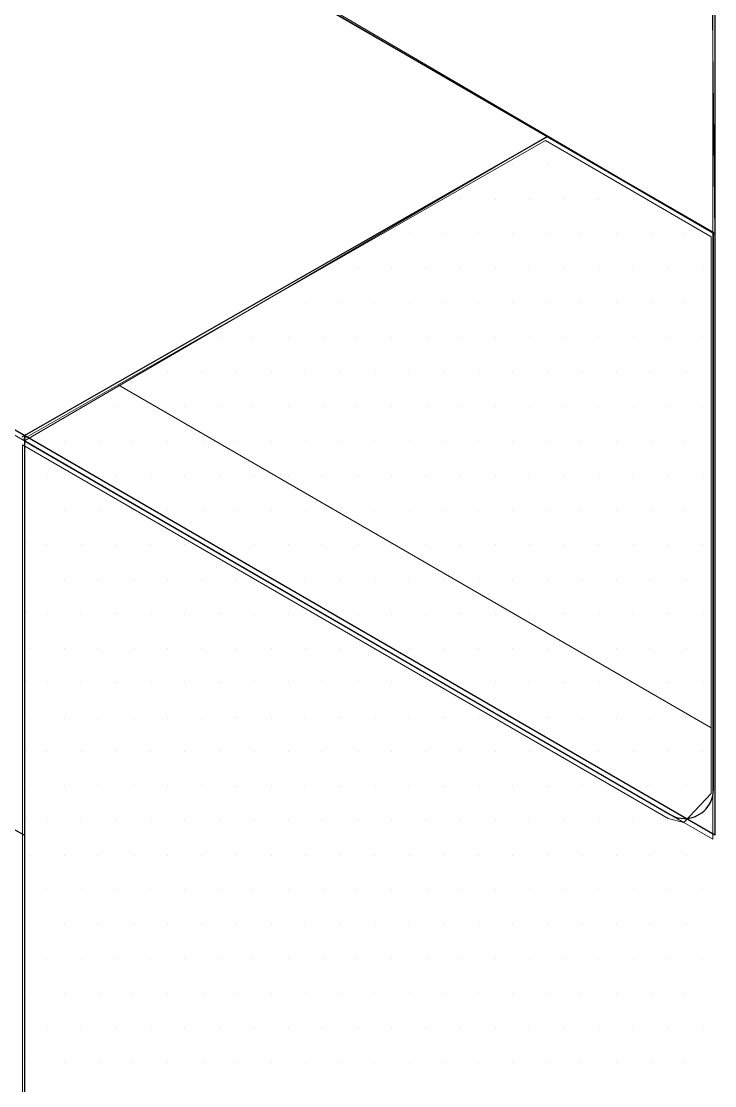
# Model space of a CAD drawing. Header units: inches. Extents: x -24 to 76, y -57 to 19.
# Drawn here: x 5.169 to 5.546, y 9.16 to 9.738 of the extents above; entities that cross this region are included whole.
import ezdxf

# ---------------------------------------------------------------- set-up
doc = ezdxf.new("R2010")
doc.units = ezdxf.units.IN
doc.header["$MEASUREMENT"] = 0
for name, color, linetype, lineweight in [('.ATI-HATCH', 7, 'Continuous', 0), ('G-ANNO-TTLB', 7, 'Continuous', 0), ('TYVEK', 7, 'Continuous', 0)]:
    doc.layers.add(name, color=color, linetype=linetype, lineweight=lineweight)
pattern_1 = [(45, (0, 0), (-7.071, 7.071), [])]

# ---------------------------------------------------------------- blocks, each defined once
blk = doc.blocks.new('Block_494')
at = {"layer": '.ATI-HATCH'}
for points, knots in [([(5.90649, 9.62096), (5.90649, 9.62096), (5.54455, 9.8282), (5.54455, 9.8282), (5.54455, 9.8282), (5.54455, 9.29365), (5.54455, 9.29365), (5.54455, 9.29365), (5.52881, 9.30275), (5.52881, 9.30275), (5.52881, 9.30275), (5.52035, 9.30484), (5.52035, 9.30484), (5.52035, 9.30484), (5.1693, 9.50792), (5.1693, 9.50792), (5.1693, 9.50792), (5.1693, 9.14975), (5.1693, 9.14975), (5.1693, 9.14975), (5.53131, 8.94033), (5.53131, 8.94033), (5.53131, 8.94033), (5.90649, 9.15673), (5.90649, 9.15673), (5.90649, 9.15673), (5.90649, 9.62096), (5.90649, 9.62096)], [0, 0, 0, 0, 1, 1, 1, 2, 2, 2, 3, 3, 3, 4, 4, 4, 5, 5, 5, 6, 6, 6, 7, 7, 7, 8, 8, 8, 9, 9, 9, 9]), ([(5.5438, 9.62088), (5.5438, 9.62088), (5.4652, 9.66653), (5.4652, 9.66653), (5.4652, 9.66653), (5.45361, 9.67321), (5.45361, 9.67321), (5.45361, 9.67321), (5.22144, 9.54052), (5.22144, 9.54052), (5.22144, 9.54052), (5.5438, 9.35404), (5.5438, 9.35404), (5.5438, 9.35404), (5.5438, 9.62088), (5.5438, 9.62088)], [0, 0, 0, 0, 1, 1, 1, 2, 2, 2, 3, 3, 3, 4, 4, 4, 5, 5, 5, 5]), ([(5.22144, 9.54052), (5.22144, 9.54052), (5.1693, 9.51072), (5.1693, 9.51072), (5.1693, 9.51072), (5.52881, 9.30275), (5.52881, 9.30275), (5.52881, 9.30275), (5.5438, 9.31836), (5.5438, 9.31836), (5.5438, 9.31836), (5.5438, 9.35404), (5.5438, 9.35404), (5.5438, 9.35404), (5.22144, 9.54052), (5.22144, 9.54052)], [0, 0, 0, 0, 1, 1, 1, 2, 2, 2, 3, 3, 3, 4, 4, 4, 5, 5, 5, 5])]:
    blk.add_open_spline(points, degree=3, knots=knots, dxfattribs=at)
at = {"layer": '.ATI-HATCH', "color": 243, "lineweight": 0, "true_color": 0xcc667f}
for points in [[(5.43575, 9.65994), (5.43575, 9.65994), (5.43575, 9.65994), (5.43575, 9.65994)], [(5.4545, 9.65994), (5.4545, 9.65994), (5.4545, 9.65994), (5.4545, 9.65994)], [(5.47325, 9.65994), (5.47325, 9.65994), (5.47325, 9.65994), (5.47325, 9.65994)], [(5.40762, 9.64119), (5.40762, 9.64119), (5.40762, 9.64119), (5.40762, 9.64119)], [(5.42637, 9.64119), (5.42637, 9.64119), (5.42637, 9.64119), (5.42637, 9.64119)], [(5.44512, 9.64119), (5.44512, 9.64119), (5.44512, 9.64119), (5.44512, 9.64119)], [(5.46387, 9.64119), (5.46387, 9.64119), (5.46387, 9.64119), (5.46387, 9.64119)], [(5.48262, 9.64119), (5.48262, 9.64119), (5.48262, 9.64119), (5.48262, 9.64119)], [(5.50137, 9.64119), (5.50137, 9.64119), (5.50137, 9.64119), (5.50137, 9.64119)], [(5.3795, 9.62244), (5.3795, 9.62244), (5.3795, 9.62244), (5.3795, 9.62244)], [(5.39825, 9.62244), (5.39825, 9.62244), (5.39825, 9.62244), (5.39825, 9.62244)], [(5.417, 9.62244), (5.417, 9.62244), (5.417, 9.62244), (5.417, 9.62244)], [(5.43575, 9.62244), (5.43575, 9.62244), (5.43575, 9.62244), (5.43575, 9.62244)], [(5.4545, 9.62244), (5.4545, 9.62244), (5.4545, 9.62244), (5.4545, 9.62244)], [(5.47325, 9.62244), (5.47325, 9.62244), (5.47325, 9.62244), (5.47325, 9.62244)], [(5.492, 9.62244), (5.492, 9.62244), (5.492, 9.62244), (5.492, 9.62244)], [(5.51075, 9.62244), (5.51075, 9.62244), (5.51075, 9.62244), (5.51075, 9.62244)], [(5.5295, 9.62244), (5.5295, 9.62244), (5.5295, 9.62244), (5.5295, 9.62244)], [(5.33262, 9.60369), (5.33262, 9.60369), (5.33262, 9.60369), (5.33262, 9.60369)], [(5.35137, 9.60369), (5.35137, 9.60369), (5.35137, 9.60369), (5.35137, 9.60369)], [(5.37012, 9.60369), (5.37012, 9.60369), (5.37012, 9.60369), (5.37012, 9.60369)], [(5.38887, 9.60369), (5.38887, 9.60369), (5.38887, 9.60369), (5.38887, 9.60369)], [(5.40762, 9.60369), (5.40762, 9.60369), (5.40762, 9.60369), (5.40762, 9.60369)], [(5.42637, 9.60369), (5.42637, 9.60369), (5.42637, 9.60369), (5.42637, 9.60369)], [(5.44512, 9.60369), (5.44512, 9.60369), (5.44512, 9.60369), (5.44512, 9.60369)], [(5.46387, 9.60369), (5.46387, 9.60369), (5.46387, 9.60369), (5.46387, 9.60369)], [(5.48262, 9.60369), (5.48262, 9.60369), (5.48262, 9.60369), (5.48262, 9.60369)], [(5.50137, 9.60369), (5.50137, 9.60369), (5.50137, 9.60369), (5.50137, 9.60369)], [(5.52012, 9.60369), (5.52012, 9.60369), (5.52012, 9.60369), (5.52012, 9.60369)], [(5.53887, 9.60369), (5.53887, 9.60369), (5.53887, 9.60369), (5.53887, 9.60369)], [(5.3045, 9.58494), (5.3045, 9.58494), (5.3045, 9.58494), (5.3045, 9.58494)], [(5.32325, 9.58494), (5.32325, 9.58494), (5.32325, 9.58494), (5.32325, 9.58494)], [(5.342, 9.58494), (5.342, 9.58494), (5.342, 9.58494), (5.342, 9.58494)], [(5.36075, 9.58494), (5.36075, 9.58494), (5.36075, 9.58494), (5.36075, 9.58494)], [(5.3795, 9.58494), (5.3795, 9.58494), (5.3795, 9.58494), (5.3795, 9.58494)], [(5.39825, 9.58494), (5.39825, 9.58494), (5.39825, 9.58494), (5.39825, 9.58494)], [(5.417, 9.58494), (5.417, 9.58494), (5.417, 9.58494), (5.417, 9.58494)], [(5.43575, 9.58494), (5.43575, 9.58494), (5.43575, 9.58494), (5.43575, 9.58494)], [(5.4545, 9.58494), (5.4545, 9.58494), (5.4545, 9.58494), (5.4545, 9.58494)], [(5.47325, 9.58494), (5.47325, 9.58494), (5.47325, 9.58494), (5.47325, 9.58494)], [(5.492, 9.58494), (5.492, 9.58494), (5.492, 9.58494), (5.492, 9.58494)], [(5.51075, 9.58494), (5.51075, 9.58494), (5.51075, 9.58494), (5.51075, 9.58494)], [(5.5295, 9.58494), (5.5295, 9.58494), (5.5295, 9.58494), (5.5295, 9.58494)], [(5.27637, 9.56619), (5.27637, 9.56619), (5.27637, 9.56619), (5.27637, 9.56619)], [(5.29512, 9.56619), (5.29512, 9.56619), (5.29512, 9.56619), (5.29512, 9.56619)], [(5.31387, 9.56619), (5.31387, 9.56619), (5.31387, 9.56619), (5.31387, 9.56619)], [(5.33262, 9.56619), (5.33262, 9.56619), (5.33262, 9.56619), (5.33262, 9.56619)], [(5.35137, 9.56619), (5.35137, 9.56619), (5.35137, 9.56619), (5.35137, 9.56619)], [(5.37012, 9.56619), (5.37012, 9.56619), (5.37012, 9.56619), (5.37012, 9.56619)], [(5.38887, 9.56619), (5.38887, 9.56619), (5.38887, 9.56619), (5.38887, 9.56619)], [(5.40762, 9.56619), (5.40762, 9.56619), (5.40762, 9.56619), (5.40762, 9.56619)], [(5.42637, 9.56619), (5.42637, 9.56619), (5.42637, 9.56619), (5.42637, 9.56619)], [(5.44512, 9.56619), (5.44512, 9.56619), (5.44512, 9.56619), (5.44512, 9.56619)], [(5.46387, 9.56619), (5.46387, 9.56619), (5.46387, 9.56619), (5.46387, 9.56619)], [(5.48262, 9.56619), (5.48262, 9.56619), (5.48262, 9.56619), (5.48262, 9.56619)], [(5.50137, 9.56619), (5.50137, 9.56619), (5.50137, 9.56619), (5.50137, 9.56619)], [(5.52012, 9.56619), (5.52012, 9.56619), (5.52012, 9.56619), (5.52012, 9.56619)], [(5.53887, 9.56619), (5.53887, 9.56619), (5.53887, 9.56619), (5.53887, 9.56619)], [(5.24825, 9.54744), (5.24825, 9.54744), (5.24825, 9.54744), (5.24825, 9.54744)], [(5.267, 9.54744), (5.267, 9.54744), (5.267, 9.54744), (5.267, 9.54744)], [(5.28575, 9.54744), (5.28575, 9.54744), (5.28575, 9.54744), (5.28575, 9.54744)], [(5.3045, 9.54744), (5.3045, 9.54744), (5.3045, 9.54744), (5.3045, 9.54744)], [(5.32325, 9.54744), (5.32325, 9.54744), (5.32325, 9.54744), (5.32325, 9.54744)], [(5.342, 9.54744), (5.342, 9.54744), (5.342, 9.54744), (5.342, 9.54744)], [(5.36075, 9.54744), (5.36075, 9.54744), (5.36075, 9.54744), (5.36075, 9.54744)], [(5.3795, 9.54744), (5.3795, 9.54744), (5.3795, 9.54744), (5.3795, 9.54744)], [(5.39825, 9.54744), (5.39825, 9.54744), (5.39825, 9.54744), (5.39825, 9.54744)], [(5.417, 9.54744), (5.417, 9.54744), (5.417, 9.54744), (5.417, 9.54744)], [(5.43575, 9.54744), (5.43575, 9.54744), (5.43575, 9.54744), (5.43575, 9.54744)], [(5.4545, 9.54744), (5.4545, 9.54744), (5.4545, 9.54744), (5.4545, 9.54744)], [(5.47325, 9.54744), (5.47325, 9.54744), (5.47325, 9.54744), (5.47325, 9.54744)], [(5.492, 9.54744), (5.492, 9.54744), (5.492, 9.54744), (5.492, 9.54744)], [(5.51075, 9.54744), (5.51075, 9.54744), (5.51075, 9.54744), (5.51075, 9.54744)], [(5.5295, 9.54744), (5.5295, 9.54744), (5.5295, 9.54744), (5.5295, 9.54744)], [(5.20137, 9.52869), (5.20137, 9.52869), (5.20137, 9.52869), (5.20137, 9.52869)], [(5.22012, 9.52869), (5.22012, 9.52869), (5.22012, 9.52869), (5.22012, 9.52869)], [(5.23887, 9.52869), (5.23887, 9.52869), (5.23887, 9.52869), (5.23887, 9.52869)], [(5.25762, 9.52869), (5.25762, 9.52869), (5.25762, 9.52869), (5.25762, 9.52869)], [(5.27637, 9.52869), (5.27637, 9.52869), (5.27637, 9.52869), (5.27637, 9.52869)], [(5.29512, 9.52869), (5.29512, 9.52869), (5.29512, 9.52869), (5.29512, 9.52869)], [(5.31387, 9.52869), (5.31387, 9.52869), (5.31387, 9.52869), (5.31387, 9.52869)], [(5.33262, 9.52869), (5.33262, 9.52869), (5.33262, 9.52869), (5.33262, 9.52869)], [(5.35137, 9.52869), (5.35137, 9.52869), (5.35137, 9.52869), (5.35137, 9.52869)], [(5.37012, 9.52869), (5.37012, 9.52869), (5.37012, 9.52869), (5.37012, 9.52869)], [(5.38887, 9.52869), (5.38887, 9.52869), (5.38887, 9.52869), (5.38887, 9.52869)], [(5.40762, 9.52869), (5.40762, 9.52869), (5.40762, 9.52869), (5.40762, 9.52869)], [(5.42637, 9.52869), (5.42637, 9.52869), (5.42637, 9.52869), (5.42637, 9.52869)], [(5.44512, 9.52869), (5.44512, 9.52869), (5.44512, 9.52869), (5.44512, 9.52869)], [(5.46387, 9.52869), (5.46387, 9.52869), (5.46387, 9.52869), (5.46387, 9.52869)], [(5.48262, 9.52869), (5.48262, 9.52869), (5.48262, 9.52869), (5.48262, 9.52869)], [(5.50137, 9.52869), (5.50137, 9.52869), (5.50137, 9.52869), (5.50137, 9.52869)], [(5.52012, 9.52869), (5.52012, 9.52869), (5.52012, 9.52869), (5.52012, 9.52869)], [(5.53887, 9.52869), (5.53887, 9.52869), (5.53887, 9.52869), (5.53887, 9.52869)], [(5.17325, 9.50994), (5.17325, 9.50994), (5.17325, 9.50994), (5.17325, 9.50994)], [(5.192, 9.50994), (5.192, 9.50994), (5.192, 9.50994), (5.192, 9.50994)], [(5.21075, 9.50994), (5.21075, 9.50994), (5.21075, 9.50994), (5.21075, 9.50994)], [(5.2295, 9.50994), (5.2295, 9.50994), (5.2295, 9.50994), (5.2295, 9.50994)], [(5.24825, 9.50994), (5.24825, 9.50994), (5.24825, 9.50994), (5.24825, 9.50994)], [(5.267, 9.50994), (5.267, 9.50994), (5.267, 9.50994), (5.267, 9.50994)], [(5.28575, 9.50994), (5.28575, 9.50994), (5.28575, 9.50994), (5.28575, 9.50994)], [(5.3045, 9.50994), (5.3045, 9.50994), (5.3045, 9.50994), (5.3045, 9.50994)], [(5.32325, 9.50994), (5.32325, 9.50994), (5.32325, 9.50994), (5.32325, 9.50994)], [(5.342, 9.50994), (5.342, 9.50994), (5.342, 9.50994), (5.342, 9.50994)], [(5.36075, 9.50994), (5.36075, 9.50994), (5.36075, 9.50994), (5.36075, 9.50994)], [(5.3795, 9.50994), (5.3795, 9.50994), (5.3795, 9.50994), (5.3795, 9.50994)], [(5.39825, 9.50994), (5.39825, 9.50994), (5.39825, 9.50994), (5.39825, 9.50994)], [(5.417, 9.50994), (5.417, 9.50994), (5.417, 9.50994), (5.417, 9.50994)], [(5.43575, 9.50994), (5.43575, 9.50994), (5.43575, 9.50994), (5.43575, 9.50994)], [(5.4545, 9.50994), (5.4545, 9.50994), (5.4545, 9.50994), (5.4545, 9.50994)], [(5.47325, 9.50994), (5.47325, 9.50994), (5.47325, 9.50994), (5.47325, 9.50994)], [(5.492, 9.50994), (5.492, 9.50994), (5.492, 9.50994), (5.492, 9.50994)], [(5.51075, 9.50994), (5.51075, 9.50994), (5.51075, 9.50994), (5.51075, 9.50994)], [(5.5295, 9.50994), (5.5295, 9.50994), (5.5295, 9.50994), (5.5295, 9.50994)], [(5.18262, 9.49119), (5.18262, 9.49119), (5.18262, 9.49119), (5.18262, 9.49119)], [(5.22012, 9.49119), (5.22012, 9.49119), (5.22012, 9.49119), (5.22012, 9.49119)], [(5.23887, 9.49119), (5.23887, 9.49119), (5.23887, 9.49119), (5.23887, 9.49119)], [(5.25762, 9.49119), (5.25762, 9.49119), (5.25762, 9.49119), (5.25762, 9.49119)], [(5.27637, 9.49119), (5.27637, 9.49119), (5.27637, 9.49119), (5.27637, 9.49119)], [(5.29512, 9.49119), (5.29512, 9.49119), (5.29512, 9.49119), (5.29512, 9.49119)], [(5.31387, 9.49119), (5.31387, 9.49119), (5.31387, 9.49119), (5.31387, 9.49119)], [(5.33262, 9.49119), (5.33262, 9.49119), (5.33262, 9.49119), (5.33262, 9.49119)], [(5.35137, 9.49119), (5.35137, 9.49119), (5.35137, 9.49119), (5.35137, 9.49119)], [(5.37012, 9.49119), (5.37012, 9.49119), (5.37012, 9.49119), (5.37012, 9.49119)], [(5.38887, 9.49119), (5.38887, 9.49119), (5.38887, 9.49119), (5.38887, 9.49119)], [(5.40762, 9.49119), (5.40762, 9.49119), (5.40762, 9.49119), (5.40762, 9.49119)], [(5.42637, 9.49119), (5.42637, 9.49119), (5.42637, 9.49119), (5.42637, 9.49119)], [(5.44512, 9.49119), (5.44512, 9.49119), (5.44512, 9.49119), (5.44512, 9.49119)], [(5.46387, 9.49119), (5.46387, 9.49119), (5.46387, 9.49119), (5.46387, 9.49119)], [(5.48262, 9.49119), (5.48262, 9.49119), (5.48262, 9.49119), (5.48262, 9.49119)], [(5.50137, 9.49119), (5.50137, 9.49119), (5.50137, 9.49119), (5.50137, 9.49119)], [(5.52012, 9.49119), (5.52012, 9.49119), (5.52012, 9.49119), (5.52012, 9.49119)], [(5.53887, 9.49119), (5.53887, 9.49119), (5.53887, 9.49119), (5.53887, 9.49119)], [(5.17325, 9.47244), (5.17325, 9.47244), (5.17325, 9.47244), (5.17325, 9.47244)], [(5.192, 9.47244), (5.192, 9.47244), (5.192, 9.47244), (5.192, 9.47244)], [(5.21075, 9.47244), (5.21075, 9.47244), (5.21075, 9.47244), (5.21075, 9.47244)], [(5.2295, 9.47244), (5.2295, 9.47244), (5.2295, 9.47244), (5.2295, 9.47244)], [(5.24825, 9.47244), (5.24825, 9.47244), (5.24825, 9.47244), (5.24825, 9.47244)], [(5.267, 9.47244), (5.267, 9.47244), (5.267, 9.47244), (5.267, 9.47244)], [(5.28575, 9.47244), (5.28575, 9.47244), (5.28575, 9.47244), (5.28575, 9.47244)], [(5.3045, 9.47244), (5.3045, 9.47244), (5.3045, 9.47244), (5.3045, 9.47244)], [(5.32325, 9.47244), (5.32325, 9.47244), (5.32325, 9.47244), (5.32325, 9.47244)], [(5.342, 9.47244), (5.342, 9.47244), (5.342, 9.47244), (5.342, 9.47244)], [(5.36075, 9.47244), (5.36075, 9.47244), (5.36075, 9.47244), (5.36075, 9.47244)], [(5.3795, 9.47244), (5.3795, 9.47244), (5.3795, 9.47244), (5.3795, 9.47244)], [(5.39825, 9.47244), (5.39825, 9.47244), (5.39825, 9.47244), (5.39825, 9.47244)], [(5.417, 9.47244), (5.417, 9.47244), (5.417, 9.47244), (5.417, 9.47244)], [(5.43575, 9.47244), (5.43575, 9.47244), (5.43575, 9.47244), (5.43575, 9.47244)], [(5.4545, 9.47244), (5.4545, 9.47244), (5.4545, 9.47244), (5.4545, 9.47244)], [(5.47325, 9.47244), (5.47325, 9.47244), (5.47325, 9.47244), (5.47325, 9.47244)], [(5.492, 9.47244), (5.492, 9.47244), (5.492, 9.47244), (5.492, 9.47244)], [(5.51075, 9.47244), (5.51075, 9.47244), (5.51075, 9.47244), (5.51075, 9.47244)], [(5.5295, 9.47244), (5.5295, 9.47244), (5.5295, 9.47244), (5.5295, 9.47244)], [(5.18262, 9.45369), (5.18262, 9.45369), (5.18262, 9.45369), (5.18262, 9.45369)], [(5.20137, 9.45369), (5.20137, 9.45369), (5.20137, 9.45369), (5.20137, 9.45369)], [(5.22012, 9.45369), (5.22012, 9.45369), (5.22012, 9.45369), (5.22012, 9.45369)], [(5.23887, 9.45369), (5.23887, 9.45369), (5.23887, 9.45369), (5.23887, 9.45369)], [(5.25762, 9.45369), (5.25762, 9.45369), (5.25762, 9.45369), (5.25762, 9.45369)], [(5.27637, 9.45369), (5.27637, 9.45369), (5.27637, 9.45369), (5.27637, 9.45369)], [(5.29512, 9.45369), (5.29512, 9.45369), (5.29512, 9.45369), (5.29512, 9.45369)], [(5.31387, 9.45369), (5.31387, 9.45369), (5.31387, 9.45369), (5.31387, 9.45369)], [(5.33262, 9.45369), (5.33262, 9.45369), (5.33262, 9.45369), (5.33262, 9.45369)], [(5.35137, 9.45369), (5.35137, 9.45369), (5.35137, 9.45369), (5.35137, 9.45369)], [(5.37012, 9.45369), (5.37012, 9.45369), (5.37012, 9.45369), (5.37012, 9.45369)], [(5.38887, 9.45369), (5.38887, 9.45369), (5.38887, 9.45369), (5.38887, 9.45369)], [(5.40762, 9.45369), (5.40762, 9.45369), (5.40762, 9.45369), (5.40762, 9.45369)], [(5.42637, 9.45369), (5.42637, 9.45369), (5.42637, 9.45369), (5.42637, 9.45369)], [(5.44512, 9.45369), (5.44512, 9.45369), (5.44512, 9.45369), (5.44512, 9.45369)], [(5.46387, 9.45369), (5.46387, 9.45369), (5.46387, 9.45369), (5.46387, 9.45369)], [(5.48262, 9.45369), (5.48262, 9.45369), (5.48262, 9.45369), (5.48262, 9.45369)], [(5.50137, 9.45369), (5.50137, 9.45369), (5.50137, 9.45369), (5.50137, 9.45369)], [(5.52012, 9.45369), (5.52012, 9.45369), (5.52012, 9.45369), (5.52012, 9.45369)], [(5.53887, 9.45369), (5.53887, 9.45369), (5.53887, 9.45369), (5.53887, 9.45369)], [(5.17325, 9.43494), (5.17325, 9.43494), (5.17325, 9.43494), (5.17325, 9.43494)], [(5.192, 9.43494), (5.192, 9.43494), (5.192, 9.43494), (5.192, 9.43494)], [(5.21075, 9.43494), (5.21075, 9.43494), (5.21075, 9.43494), (5.21075, 9.43494)], [(5.2295, 9.43494), (5.2295, 9.43494), (5.2295, 9.43494), (5.2295, 9.43494)], [(5.24825, 9.43494), (5.24825, 9.43494), (5.24825, 9.43494), (5.24825, 9.43494)], [(5.267, 9.43494), (5.267, 9.43494), (5.267, 9.43494), (5.267, 9.43494)], [(5.28575, 9.43494), (5.28575, 9.43494), (5.28575, 9.43494), (5.28575, 9.43494)], [(5.3045, 9.43494), (5.3045, 9.43494), (5.3045, 9.43494), (5.3045, 9.43494)], [(5.32325, 9.43494), (5.32325, 9.43494), (5.32325, 9.43494), (5.32325, 9.43494)], [(5.342, 9.43494), (5.342, 9.43494), (5.342, 9.43494), (5.342, 9.43494)], [(5.36075, 9.43494), (5.36075, 9.43494), (5.36075, 9.43494), (5.36075, 9.43494)], [(5.3795, 9.43494), (5.3795, 9.43494), (5.3795, 9.43494), (5.3795, 9.43494)], [(5.39825, 9.43494), (5.39825, 9.43494), (5.39825, 9.43494), (5.39825, 9.43494)], [(5.417, 9.43494), (5.417, 9.43494), (5.417, 9.43494), (5.417, 9.43494)], [(5.43575, 9.43494), (5.43575, 9.43494), (5.43575, 9.43494), (5.43575, 9.43494)], [(5.4545, 9.43494), (5.4545, 9.43494), (5.4545, 9.43494), (5.4545, 9.43494)], [(5.47325, 9.43494), (5.47325, 9.43494), (5.47325, 9.43494), (5.47325, 9.43494)], [(5.492, 9.43494), (5.492, 9.43494), (5.492, 9.43494), (5.492, 9.43494)], [(5.51075, 9.43494), (5.51075, 9.43494), (5.51075, 9.43494), (5.51075, 9.43494)], [(5.5295, 9.43494), (5.5295, 9.43494), (5.5295, 9.43494), (5.5295, 9.43494)], [(5.18262, 9.41619), (5.18262, 9.41619), (5.18262, 9.41619), (5.18262, 9.41619)], [(5.20137, 9.41619), (5.20137, 9.41619), (5.20137, 9.41619), (5.20137, 9.41619)], [(5.22012, 9.41619), (5.22012, 9.41619), (5.22012, 9.41619), (5.22012, 9.41619)], [(5.23887, 9.41619), (5.23887, 9.41619), (5.23887, 9.41619), (5.23887, 9.41619)], [(5.25762, 9.41619), (5.25762, 9.41619), (5.25762, 9.41619), (5.25762, 9.41619)], [(5.27637, 9.41619), (5.27637, 9.41619), (5.27637, 9.41619), (5.27637, 9.41619)], [(5.29512, 9.41619), (5.29512, 9.41619), (5.29512, 9.41619), (5.29512, 9.41619)], [(5.31387, 9.41619), (5.31387, 9.41619), (5.31387, 9.41619), (5.31387, 9.41619)], [(5.35137, 9.41619), (5.35137, 9.41619), (5.35137, 9.41619), (5.35137, 9.41619)], [(5.37012, 9.41619), (5.37012, 9.41619), (5.37012, 9.41619), (5.37012, 9.41619)], [(5.38887, 9.41619), (5.38887, 9.41619), (5.38887, 9.41619), (5.38887, 9.41619)], [(5.40762, 9.41619), (5.40762, 9.41619), (5.40762, 9.41619), (5.40762, 9.41619)], [(5.42637, 9.41619), (5.42637, 9.41619), (5.42637, 9.41619), (5.42637, 9.41619)], [(5.44512, 9.41619), (5.44512, 9.41619), (5.44512, 9.41619), (5.44512, 9.41619)], [(5.46387, 9.41619), (5.46387, 9.41619), (5.46387, 9.41619), (5.46387, 9.41619)], [(5.48262, 9.41619), (5.48262, 9.41619), (5.48262, 9.41619), (5.48262, 9.41619)], [(5.50137, 9.41619), (5.50137, 9.41619), (5.50137, 9.41619), (5.50137, 9.41619)], [(5.52012, 9.41619), (5.52012, 9.41619), (5.52012, 9.41619), (5.52012, 9.41619)], [(5.53887, 9.41619), (5.53887, 9.41619), (5.53887, 9.41619), (5.53887, 9.41619)], [(5.17325, 9.39744), (5.17325, 9.39744), (5.17325, 9.39744), (5.17325, 9.39744)], [(5.192, 9.39744), (5.192, 9.39744), (5.192, 9.39744), (5.192, 9.39744)], [(5.21075, 9.39744), (5.21075, 9.39744), (5.21075, 9.39744), (5.21075, 9.39744)], [(5.2295, 9.39744), (5.2295, 9.39744), (5.2295, 9.39744), (5.2295, 9.39744)], [(5.24825, 9.39744), (5.24825, 9.39744), (5.24825, 9.39744), (5.24825, 9.39744)], [(5.267, 9.39744), (5.267, 9.39744), (5.267, 9.39744), (5.267, 9.39744)], [(5.28575, 9.39744), (5.28575, 9.39744), (5.28575, 9.39744), (5.28575, 9.39744)], [(5.3045, 9.39744), (5.3045, 9.39744), (5.3045, 9.39744), (5.3045, 9.39744)], [(5.32325, 9.39744), (5.32325, 9.39744), (5.32325, 9.39744), (5.32325, 9.39744)], [(5.342, 9.39744), (5.342, 9.39744), (5.342, 9.39744), (5.342, 9.39744)], [(5.3795, 9.39744), (5.3795, 9.39744), (5.3795, 9.39744), (5.3795, 9.39744)], [(5.39825, 9.39744), (5.39825, 9.39744), (5.39825, 9.39744), (5.39825, 9.39744)], [(5.417, 9.39744), (5.417, 9.39744), (5.417, 9.39744), (5.417, 9.39744)], [(5.43575, 9.39744), (5.43575, 9.39744), (5.43575, 9.39744), (5.43575, 9.39744)], [(5.4545, 9.39744), (5.4545, 9.39744), (5.4545, 9.39744), (5.4545, 9.39744)], [(5.47325, 9.39744), (5.47325, 9.39744), (5.47325, 9.39744), (5.47325, 9.39744)], [(5.492, 9.39744), (5.492, 9.39744), (5.492, 9.39744), (5.492, 9.39744)], [(5.51075, 9.39744), (5.51075, 9.39744), (5.51075, 9.39744), (5.51075, 9.39744)], [(5.5295, 9.39744), (5.5295, 9.39744), (5.5295, 9.39744), (5.5295, 9.39744)], [(5.18262, 9.37869), (5.18262, 9.37869), (5.18262, 9.37869), (5.18262, 9.37869)], [(5.20137, 9.37869), (5.20137, 9.37869), (5.20137, 9.37869), (5.20137, 9.37869)], [(5.22012, 9.37869), (5.22012, 9.37869), (5.22012, 9.37869), (5.22012, 9.37869)], [(5.23887, 9.37869), (5.23887, 9.37869), (5.23887, 9.37869), (5.23887, 9.37869)], [(5.25762, 9.37869), (5.25762, 9.37869), (5.25762, 9.37869), (5.25762, 9.37869)], [(5.27637, 9.37869), (5.27637, 9.37869), (5.27637, 9.37869), (5.27637, 9.37869)], [(5.29512, 9.37869), (5.29512, 9.37869), (5.29512, 9.37869), (5.29512, 9.37869)], [(5.31387, 9.37869), (5.31387, 9.37869), (5.31387, 9.37869), (5.31387, 9.37869)], [(5.33262, 9.37869), (5.33262, 9.37869), (5.33262, 9.37869), (5.33262, 9.37869)], [(5.35137, 9.37869), (5.35137, 9.37869), (5.35137, 9.37869), (5.35137, 9.37869)], [(5.37012, 9.37869), (5.37012, 9.37869), (5.37012, 9.37869), (5.37012, 9.37869)], [(5.38887, 9.37869), (5.38887, 9.37869), (5.38887, 9.37869), (5.38887, 9.37869)], [(5.40762, 9.37869), (5.40762, 9.37869), (5.40762, 9.37869), (5.40762, 9.37869)], [(5.42637, 9.37869), (5.42637, 9.37869), (5.42637, 9.37869), (5.42637, 9.37869)], [(5.44512, 9.37869), (5.44512, 9.37869), (5.44512, 9.37869), (5.44512, 9.37869)], [(5.46387, 9.37869), (5.46387, 9.37869), (5.46387, 9.37869), (5.46387, 9.37869)], [(5.48262, 9.37869), (5.48262, 9.37869), (5.48262, 9.37869), (5.48262, 9.37869)], [(5.50137, 9.37869), (5.50137, 9.37869), (5.50137, 9.37869), (5.50137, 9.37869)], [(5.52012, 9.37869), (5.52012, 9.37869), (5.52012, 9.37869), (5.52012, 9.37869)], [(5.53887, 9.37869), (5.53887, 9.37869), (5.53887, 9.37869), (5.53887, 9.37869)], [(5.17325, 9.35994), (5.17325, 9.35994), (5.17325, 9.35994), (5.17325, 9.35994)], [(5.192, 9.35994), (5.192, 9.35994), (5.192, 9.35994), (5.192, 9.35994)], [(5.21075, 9.35994), (5.21075, 9.35994), (5.21075, 9.35994), (5.21075, 9.35994)], [(5.2295, 9.35994), (5.2295, 9.35994), (5.2295, 9.35994), (5.2295, 9.35994)], [(5.24825, 9.35994), (5.24825, 9.35994), (5.24825, 9.35994), (5.24825, 9.35994)], [(5.267, 9.35994), (5.267, 9.35994), (5.267, 9.35994), (5.267, 9.35994)], [(5.28575, 9.35994), (5.28575, 9.35994), (5.28575, 9.35994), (5.28575, 9.35994)], [(5.3045, 9.35994), (5.3045, 9.35994), (5.3045, 9.35994), (5.3045, 9.35994)], [(5.32325, 9.35994), (5.32325, 9.35994), (5.32325, 9.35994), (5.32325, 9.35994)], [(5.342, 9.35994), (5.342, 9.35994), (5.342, 9.35994), (5.342, 9.35994)], [(5.36075, 9.35994), (5.36075, 9.35994), (5.36075, 9.35994), (5.36075, 9.35994)], [(5.3795, 9.35994), (5.3795, 9.35994), (5.3795, 9.35994), (5.3795, 9.35994)], [(5.39825, 9.35994), (5.39825, 9.35994), (5.39825, 9.35994), (5.39825, 9.35994)], [(5.417, 9.35994), (5.417, 9.35994), (5.417, 9.35994), (5.417, 9.35994)], [(5.43575, 9.35994), (5.43575, 9.35994), (5.43575, 9.35994), (5.43575, 9.35994)], [(5.4545, 9.35994), (5.4545, 9.35994), (5.4545, 9.35994), (5.4545, 9.35994)], [(5.47325, 9.35994), (5.47325, 9.35994), (5.47325, 9.35994), (5.47325, 9.35994)], [(5.492, 9.35994), (5.492, 9.35994), (5.492, 9.35994), (5.492, 9.35994)], [(5.51075, 9.35994), (5.51075, 9.35994), (5.51075, 9.35994), (5.51075, 9.35994)], [(5.5295, 9.35994), (5.5295, 9.35994), (5.5295, 9.35994), (5.5295, 9.35994)], [(5.18262, 9.34119), (5.18262, 9.34119), (5.18262, 9.34119), (5.18262, 9.34119)], [(5.20137, 9.34119), (5.20137, 9.34119), (5.20137, 9.34119), (5.20137, 9.34119)], [(5.22012, 9.34119), (5.22012, 9.34119), (5.22012, 9.34119), (5.22012, 9.34119)], [(5.23887, 9.34119), (5.23887, 9.34119), (5.23887, 9.34119), (5.23887, 9.34119)], [(5.25762, 9.34119), (5.25762, 9.34119), (5.25762, 9.34119), (5.25762, 9.34119)], [(5.27637, 9.34119), (5.27637, 9.34119), (5.27637, 9.34119), (5.27637, 9.34119)], [(5.29512, 9.34119), (5.29512, 9.34119), (5.29512, 9.34119), (5.29512, 9.34119)], [(5.31387, 9.34119), (5.31387, 9.34119), (5.31387, 9.34119), (5.31387, 9.34119)], [(5.33262, 9.34119), (5.33262, 9.34119), (5.33262, 9.34119), (5.33262, 9.34119)], [(5.35137, 9.34119), (5.35137, 9.34119), (5.35137, 9.34119), (5.35137, 9.34119)], [(5.37012, 9.34119), (5.37012, 9.34119), (5.37012, 9.34119), (5.37012, 9.34119)], [(5.38887, 9.34119), (5.38887, 9.34119), (5.38887, 9.34119), (5.38887, 9.34119)], [(5.40762, 9.34119), (5.40762, 9.34119), (5.40762, 9.34119), (5.40762, 9.34119)], [(5.42637, 9.34119), (5.42637, 9.34119), (5.42637, 9.34119), (5.42637, 9.34119)], [(5.44512, 9.34119), (5.44512, 9.34119), (5.44512, 9.34119), (5.44512, 9.34119)], [(5.46387, 9.34119), (5.46387, 9.34119), (5.46387, 9.34119), (5.46387, 9.34119)], [(5.48262, 9.34119), (5.48262, 9.34119), (5.48262, 9.34119), (5.48262, 9.34119)], [(5.50137, 9.34119), (5.50137, 9.34119), (5.50137, 9.34119), (5.50137, 9.34119)], [(5.52012, 9.34119), (5.52012, 9.34119), (5.52012, 9.34119), (5.52012, 9.34119)], [(5.53887, 9.34119), (5.53887, 9.34119), (5.53887, 9.34119), (5.53887, 9.34119)], [(5.17325, 9.32244), (5.17325, 9.32244), (5.17325, 9.32244), (5.17325, 9.32244)], [(5.192, 9.32244), (5.192, 9.32244), (5.192, 9.32244), (5.192, 9.32244)], [(5.21075, 9.32244), (5.21075, 9.32244), (5.21075, 9.32244), (5.21075, 9.32244)], [(5.2295, 9.32244), (5.2295, 9.32244), (5.2295, 9.32244), (5.2295, 9.32244)], [(5.24825, 9.32244), (5.24825, 9.32244), (5.24825, 9.32244), (5.24825, 9.32244)], [(5.267, 9.32244), (5.267, 9.32244), (5.267, 9.32244), (5.267, 9.32244)], [(5.28575, 9.32244), (5.28575, 9.32244), (5.28575, 9.32244), (5.28575, 9.32244)], [(5.3045, 9.32244), (5.3045, 9.32244), (5.3045, 9.32244), (5.3045, 9.32244)], [(5.32325, 9.32244), (5.32325, 9.32244), (5.32325, 9.32244), (5.32325, 9.32244)], [(5.342, 9.32244), (5.342, 9.32244), (5.342, 9.32244), (5.342, 9.32244)], [(5.36075, 9.32244), (5.36075, 9.32244), (5.36075, 9.32244), (5.36075, 9.32244)], [(5.3795, 9.32244), (5.3795, 9.32244), (5.3795, 9.32244), (5.3795, 9.32244)], [(5.39825, 9.32244), (5.39825, 9.32244), (5.39825, 9.32244), (5.39825, 9.32244)], [(5.417, 9.32244), (5.417, 9.32244), (5.417, 9.32244), (5.417, 9.32244)], [(5.43575, 9.32244), (5.43575, 9.32244), (5.43575, 9.32244), (5.43575, 9.32244)], [(5.4545, 9.32244), (5.4545, 9.32244), (5.4545, 9.32244), (5.4545, 9.32244)], [(5.47325, 9.32244), (5.47325, 9.32244), (5.47325, 9.32244), (5.47325, 9.32244)], [(5.51075, 9.32244), (5.51075, 9.32244), (5.51075, 9.32244), (5.51075, 9.32244)], [(5.5295, 9.32244), (5.5295, 9.32244), (5.5295, 9.32244), (5.5295, 9.32244)], [(5.18262, 9.30369), (5.18262, 9.30369), (5.18262, 9.30369), (5.18262, 9.30369)], [(5.20137, 9.30369), (5.20137, 9.30369), (5.20137, 9.30369), (5.20137, 9.30369)], [(5.22012, 9.30369), (5.22012, 9.30369), (5.22012, 9.30369), (5.22012, 9.30369)], [(5.23887, 9.30369), (5.23887, 9.30369), (5.23887, 9.30369), (5.23887, 9.30369)], [(5.25762, 9.30369), (5.25762, 9.30369), (5.25762, 9.30369), (5.25762, 9.30369)], [(5.27637, 9.30369), (5.27637, 9.30369), (5.27637, 9.30369), (5.27637, 9.30369)], [(5.29512, 9.30369), (5.29512, 9.30369), (5.29512, 9.30369), (5.29512, 9.30369)], [(5.31387, 9.30369), (5.31387, 9.30369), (5.31387, 9.30369), (5.31387, 9.30369)], [(5.33262, 9.30369), (5.33262, 9.30369), (5.33262, 9.30369), (5.33262, 9.30369)], [(5.35137, 9.30369), (5.35137, 9.30369), (5.35137, 9.30369), (5.35137, 9.30369)], [(5.37012, 9.30369), (5.37012, 9.30369), (5.37012, 9.30369), (5.37012, 9.30369)], [(5.38887, 9.30369), (5.38887, 9.30369), (5.38887, 9.30369), (5.38887, 9.30369)], [(5.40762, 9.30369), (5.40762, 9.30369), (5.40762, 9.30369), (5.40762, 9.30369)], [(5.42637, 9.30369), (5.42637, 9.30369), (5.42637, 9.30369), (5.42637, 9.30369)], [(5.44512, 9.30369), (5.44512, 9.30369), (5.44512, 9.30369), (5.44512, 9.30369)], [(5.46387, 9.30369), (5.46387, 9.30369), (5.46387, 9.30369), (5.46387, 9.30369)], [(5.48262, 9.30369), (5.48262, 9.30369), (5.48262, 9.30369), (5.48262, 9.30369)], [(5.50137, 9.30369), (5.50137, 9.30369), (5.50137, 9.30369), (5.50137, 9.30369)], [(5.52012, 9.30369), (5.52012, 9.30369), (5.52012, 9.30369), (5.52012, 9.30369)], [(5.17325, 9.28494), (5.17325, 9.28494), (5.17325, 9.28494), (5.17325, 9.28494)], [(5.192, 9.28494), (5.192, 9.28494), (5.192, 9.28494), (5.192, 9.28494)], [(5.21075, 9.28494), (5.21075, 9.28494), (5.21075, 9.28494), (5.21075, 9.28494)], [(5.2295, 9.28494), (5.2295, 9.28494), (5.2295, 9.28494), (5.2295, 9.28494)], [(5.24825, 9.28494), (5.24825, 9.28494), (5.24825, 9.28494), (5.24825, 9.28494)], [(5.267, 9.28494), (5.267, 9.28494), (5.267, 9.28494), (5.267, 9.28494)], [(5.28575, 9.28494), (5.28575, 9.28494), (5.28575, 9.28494), (5.28575, 9.28494)], [(5.3045, 9.28494), (5.3045, 9.28494), (5.3045, 9.28494), (5.3045, 9.28494)], [(5.32325, 9.28494), (5.32325, 9.28494), (5.32325, 9.28494), (5.32325, 9.28494)], [(5.342, 9.28494), (5.342, 9.28494), (5.342, 9.28494), (5.342, 9.28494)], [(5.36075, 9.28494), (5.36075, 9.28494), (5.36075, 9.28494), (5.36075, 9.28494)], [(5.3795, 9.28494), (5.3795, 9.28494), (5.3795, 9.28494), (5.3795, 9.28494)], [(5.39825, 9.28494), (5.39825, 9.28494), (5.39825, 9.28494), (5.39825, 9.28494)], [(5.417, 9.28494), (5.417, 9.28494), (5.417, 9.28494), (5.417, 9.28494)], [(5.43575, 9.28494), (5.43575, 9.28494), (5.43575, 9.28494), (5.43575, 9.28494)], [(5.4545, 9.28494), (5.4545, 9.28494), (5.4545, 9.28494), (5.4545, 9.28494)], [(5.47325, 9.28494), (5.47325, 9.28494), (5.47325, 9.28494), (5.47325, 9.28494)], [(5.492, 9.28494), (5.492, 9.28494), (5.492, 9.28494), (5.492, 9.28494)], [(5.51075, 9.28494), (5.51075, 9.28494), (5.51075, 9.28494), (5.51075, 9.28494)], [(5.5295, 9.28494), (5.5295, 9.28494), (5.5295, 9.28494), (5.5295, 9.28494)], [(5.18262, 9.26619), (5.18262, 9.26619), (5.18262, 9.26619), (5.18262, 9.26619)], [(5.20137, 9.26619), (5.20137, 9.26619), (5.20137, 9.26619), (5.20137, 9.26619)], [(5.22012, 9.26619), (5.22012, 9.26619), (5.22012, 9.26619), (5.22012, 9.26619)], [(5.23887, 9.26619), (5.23887, 9.26619), (5.23887, 9.26619), (5.23887, 9.26619)], [(5.25762, 9.26619), (5.25762, 9.26619), (5.25762, 9.26619), (5.25762, 9.26619)], [(5.27637, 9.26619), (5.27637, 9.26619), (5.27637, 9.26619), (5.27637, 9.26619)], [(5.29512, 9.26619), (5.29512, 9.26619), (5.29512, 9.26619), (5.29512, 9.26619)], [(5.31387, 9.26619), (5.31387, 9.26619), (5.31387, 9.26619), (5.31387, 9.26619)], [(5.33262, 9.26619), (5.33262, 9.26619), (5.33262, 9.26619), (5.33262, 9.26619)], [(5.35137, 9.26619), (5.35137, 9.26619), (5.35137, 9.26619), (5.35137, 9.26619)], [(5.37012, 9.26619), (5.37012, 9.26619), (5.37012, 9.26619), (5.37012, 9.26619)], [(5.38887, 9.26619), (5.38887, 9.26619), (5.38887, 9.26619), (5.38887, 9.26619)], [(5.40762, 9.26619), (5.40762, 9.26619), (5.40762, 9.26619), (5.40762, 9.26619)], [(5.42637, 9.26619), (5.42637, 9.26619), (5.42637, 9.26619), (5.42637, 9.26619)], [(5.44512, 9.26619), (5.44512, 9.26619), (5.44512, 9.26619), (5.44512, 9.26619)], [(5.46387, 9.26619), (5.46387, 9.26619), (5.46387, 9.26619), (5.46387, 9.26619)], [(5.48262, 9.26619), (5.48262, 9.26619), (5.48262, 9.26619), (5.48262, 9.26619)], [(5.50137, 9.26619), (5.50137, 9.26619), (5.50137, 9.26619), (5.50137, 9.26619)], [(5.52012, 9.26619), (5.52012, 9.26619), (5.52012, 9.26619), (5.52012, 9.26619)], [(5.53887, 9.26619), (5.53887, 9.26619), (5.53887, 9.26619), (5.53887, 9.26619)], [(5.17325, 9.24744), (5.17325, 9.24744), (5.17325, 9.24744), (5.17325, 9.24744)], [(5.192, 9.24744), (5.192, 9.24744), (5.192, 9.24744), (5.192, 9.24744)], [(5.21075, 9.24744), (5.21075, 9.24744), (5.21075, 9.24744), (5.21075, 9.24744)], [(5.2295, 9.24744), (5.2295, 9.24744), (5.2295, 9.24744), (5.2295, 9.24744)], [(5.24825, 9.24744), (5.24825, 9.24744), (5.24825, 9.24744), (5.24825, 9.24744)], [(5.267, 9.24744), (5.267, 9.24744), (5.267, 9.24744), (5.267, 9.24744)], [(5.28575, 9.24744), (5.28575, 9.24744), (5.28575, 9.24744), (5.28575, 9.24744)], [(5.3045, 9.24744), (5.3045, 9.24744), (5.3045, 9.24744), (5.3045, 9.24744)], [(5.32325, 9.24744), (5.32325, 9.24744), (5.32325, 9.24744), (5.32325, 9.24744)], [(5.342, 9.24744), (5.342, 9.24744), (5.342, 9.24744), (5.342, 9.24744)], [(5.36075, 9.24744), (5.36075, 9.24744), (5.36075, 9.24744), (5.36075, 9.24744)], [(5.3795, 9.24744), (5.3795, 9.24744), (5.3795, 9.24744), (5.3795, 9.24744)], [(5.39825, 9.24744), (5.39825, 9.24744), (5.39825, 9.24744), (5.39825, 9.24744)], [(5.417, 9.24744), (5.417, 9.24744), (5.417, 9.24744), (5.417, 9.24744)], [(5.43575, 9.24744), (5.43575, 9.24744), (5.43575, 9.24744), (5.43575, 9.24744)], [(5.4545, 9.24744), (5.4545, 9.24744), (5.4545, 9.24744), (5.4545, 9.24744)], [(5.47325, 9.24744), (5.47325, 9.24744), (5.47325, 9.24744), (5.47325, 9.24744)], [(5.492, 9.24744), (5.492, 9.24744), (5.492, 9.24744), (5.492, 9.24744)], [(5.51075, 9.24744), (5.51075, 9.24744), (5.51075, 9.24744), (5.51075, 9.24744)], [(5.5295, 9.24744), (5.5295, 9.24744), (5.5295, 9.24744), (5.5295, 9.24744)], [(5.18262, 9.22869), (5.18262, 9.22869), (5.18262, 9.22869), (5.18262, 9.22869)], [(5.20137, 9.22869), (5.20137, 9.22869), (5.20137, 9.22869), (5.20137, 9.22869)], [(5.22012, 9.22869), (5.22012, 9.22869), (5.22012, 9.22869), (5.22012, 9.22869)], [(5.23887, 9.22869), (5.23887, 9.22869), (5.23887, 9.22869), (5.23887, 9.22869)], [(5.25762, 9.22869), (5.25762, 9.22869), (5.25762, 9.22869), (5.25762, 9.22869)], [(5.27637, 9.22869), (5.27637, 9.22869), (5.27637, 9.22869), (5.27637, 9.22869)], [(5.29512, 9.22869), (5.29512, 9.22869), (5.29512, 9.22869), (5.29512, 9.22869)], [(5.31387, 9.22869), (5.31387, 9.22869), (5.31387, 9.22869), (5.31387, 9.22869)], [(5.33262, 9.22869), (5.33262, 9.22869), (5.33262, 9.22869), (5.33262, 9.22869)], [(5.35137, 9.22869), (5.35137, 9.22869), (5.35137, 9.22869), (5.35137, 9.22869)], [(5.37012, 9.22869), (5.37012, 9.22869), (5.37012, 9.22869), (5.37012, 9.22869)], [(5.38887, 9.22869), (5.38887, 9.22869), (5.38887, 9.22869), (5.38887, 9.22869)], [(5.40762, 9.22869), (5.40762, 9.22869), (5.40762, 9.22869), (5.40762, 9.22869)], [(5.42637, 9.22869), (5.42637, 9.22869), (5.42637, 9.22869), (5.42637, 9.22869)], [(5.44512, 9.22869), (5.44512, 9.22869), (5.44512, 9.22869), (5.44512, 9.22869)], [(5.46387, 9.22869), (5.46387, 9.22869), (5.46387, 9.22869), (5.46387, 9.22869)], [(5.48262, 9.22869), (5.48262, 9.22869), (5.48262, 9.22869), (5.48262, 9.22869)], [(5.50137, 9.22869), (5.50137, 9.22869), (5.50137, 9.22869), (5.50137, 9.22869)], [(5.52012, 9.22869), (5.52012, 9.22869), (5.52012, 9.22869), (5.52012, 9.22869)], [(5.53887, 9.22869), (5.53887, 9.22869), (5.53887, 9.22869), (5.53887, 9.22869)], [(5.17325, 9.20994), (5.17325, 9.20994), (5.17325, 9.20994), (5.17325, 9.20994)], [(5.192, 9.20994), (5.192, 9.20994), (5.192, 9.20994), (5.192, 9.20994)], [(5.21075, 9.20994), (5.21075, 9.20994), (5.21075, 9.20994), (5.21075, 9.20994)], [(5.2295, 9.20994), (5.2295, 9.20994), (5.2295, 9.20994), (5.2295, 9.20994)], [(5.24825, 9.20994), (5.24825, 9.20994), (5.24825, 9.20994), (5.24825, 9.20994)], [(5.267, 9.20994), (5.267, 9.20994), (5.267, 9.20994), (5.267, 9.20994)], [(5.28575, 9.20994), (5.28575, 9.20994), (5.28575, 9.20994), (5.28575, 9.20994)], [(5.3045, 9.20994), (5.3045, 9.20994), (5.3045, 9.20994), (5.3045, 9.20994)], [(5.32325, 9.20994), (5.32325, 9.20994), (5.32325, 9.20994), (5.32325, 9.20994)], [(5.342, 9.20994), (5.342, 9.20994), (5.342, 9.20994), (5.342, 9.20994)], [(5.36075, 9.20994), (5.36075, 9.20994), (5.36075, 9.20994), (5.36075, 9.20994)], [(5.3795, 9.20994), (5.3795, 9.20994), (5.3795, 9.20994), (5.3795, 9.20994)], [(5.39825, 9.20994), (5.39825, 9.20994), (5.39825, 9.20994), (5.39825, 9.20994)], [(5.417, 9.20994), (5.417, 9.20994), (5.417, 9.20994), (5.417, 9.20994)], [(5.43575, 9.20994), (5.43575, 9.20994), (5.43575, 9.20994), (5.43575, 9.20994)], [(5.4545, 9.20994), (5.4545, 9.20994), (5.4545, 9.20994), (5.4545, 9.20994)], [(5.47325, 9.20994), (5.47325, 9.20994), (5.47325, 9.20994), (5.47325, 9.20994)], [(5.492, 9.20994), (5.492, 9.20994), (5.492, 9.20994), (5.492, 9.20994)], [(5.51075, 9.20994), (5.51075, 9.20994), (5.51075, 9.20994), (5.51075, 9.20994)], [(5.5295, 9.20994), (5.5295, 9.20994), (5.5295, 9.20994), (5.5295, 9.20994)], [(5.18262, 9.19119), (5.18262, 9.19119), (5.18262, 9.19119), (5.18262, 9.19119)], [(5.20137, 9.19119), (5.20137, 9.19119), (5.20137, 9.19119), (5.20137, 9.19119)], [(5.22012, 9.19119), (5.22012, 9.19119), (5.22012, 9.19119), (5.22012, 9.19119)], [(5.23887, 9.19119), (5.23887, 9.19119), (5.23887, 9.19119), (5.23887, 9.19119)], [(5.25762, 9.19119), (5.25762, 9.19119), (5.25762, 9.19119), (5.25762, 9.19119)], [(5.27637, 9.19119), (5.27637, 9.19119), (5.27637, 9.19119), (5.27637, 9.19119)], [(5.29512, 9.19119), (5.29512, 9.19119), (5.29512, 9.19119), (5.29512, 9.19119)], [(5.31387, 9.19119), (5.31387, 9.19119), (5.31387, 9.19119), (5.31387, 9.19119)], [(5.33262, 9.19119), (5.33262, 9.19119), (5.33262, 9.19119), (5.33262, 9.19119)], [(5.35137, 9.19119), (5.35137, 9.19119), (5.35137, 9.19119), (5.35137, 9.19119)], [(5.37012, 9.19119), (5.37012, 9.19119), (5.37012, 9.19119), (5.37012, 9.19119)], [(5.38887, 9.19119), (5.38887, 9.19119), (5.38887, 9.19119), (5.38887, 9.19119)], [(5.40762, 9.19119), (5.40762, 9.19119), (5.40762, 9.19119), (5.40762, 9.19119)], [(5.42637, 9.19119), (5.42637, 9.19119), (5.42637, 9.19119), (5.42637, 9.19119)], [(5.44512, 9.19119), (5.44512, 9.19119), (5.44512, 9.19119), (5.44512, 9.19119)], [(5.46387, 9.19119), (5.46387, 9.19119), (5.46387, 9.19119), (5.46387, 9.19119)], [(5.48262, 9.19119), (5.48262, 9.19119), (5.48262, 9.19119), (5.48262, 9.19119)], [(5.50137, 9.19119), (5.50137, 9.19119), (5.50137, 9.19119), (5.50137, 9.19119)], [(5.52012, 9.19119), (5.52012, 9.19119), (5.52012, 9.19119), (5.52012, 9.19119)], [(5.53887, 9.19119), (5.53887, 9.19119), (5.53887, 9.19119), (5.53887, 9.19119)], [(5.17325, 9.17244), (5.17325, 9.17244), (5.17325, 9.17244), (5.17325, 9.17244)], [(5.192, 9.17244), (5.192, 9.17244), (5.192, 9.17244), (5.192, 9.17244)], [(5.21075, 9.17244), (5.21075, 9.17244), (5.21075, 9.17244), (5.21075, 9.17244)], [(5.2295, 9.17244), (5.2295, 9.17244), (5.2295, 9.17244), (5.2295, 9.17244)], [(5.24825, 9.17244), (5.24825, 9.17244), (5.24825, 9.17244), (5.24825, 9.17244)], [(5.267, 9.17244), (5.267, 9.17244), (5.267, 9.17244), (5.267, 9.17244)], [(5.28575, 9.17244), (5.28575, 9.17244), (5.28575, 9.17244), (5.28575, 9.17244)], [(5.3045, 9.17244), (5.3045, 9.17244), (5.3045, 9.17244), (5.3045, 9.17244)], [(5.32325, 9.17244), (5.32325, 9.17244), (5.32325, 9.17244), (5.32325, 9.17244)], [(5.342, 9.17244), (5.342, 9.17244), (5.342, 9.17244), (5.342, 9.17244)], [(5.36075, 9.17244), (5.36075, 9.17244), (5.36075, 9.17244), (5.36075, 9.17244)], [(5.3795, 9.17244), (5.3795, 9.17244), (5.3795, 9.17244), (5.3795, 9.17244)], [(5.39825, 9.17244), (5.39825, 9.17244), (5.39825, 9.17244), (5.39825, 9.17244)], [(5.417, 9.17244), (5.417, 9.17244), (5.417, 9.17244), (5.417, 9.17244)], [(5.43575, 9.17244), (5.43575, 9.17244), (5.43575, 9.17244), (5.43575, 9.17244)], [(5.4545, 9.17244), (5.4545, 9.17244), (5.4545, 9.17244), (5.4545, 9.17244)], [(5.47325, 9.17244), (5.47325, 9.17244), (5.47325, 9.17244), (5.47325, 9.17244)], [(5.492, 9.17244), (5.492, 9.17244), (5.492, 9.17244), (5.492, 9.17244)], [(5.51075, 9.17244), (5.51075, 9.17244), (5.51075, 9.17244), (5.51075, 9.17244)], [(5.5295, 9.17244), (5.5295, 9.17244), (5.5295, 9.17244), (5.5295, 9.17244)]]:
    blk.add_open_spline(points, degree=3, dxfattribs=at)
blk = doc.blocks.new('Block_521')
at = {"layer": '.ATI-HATCH', "color": 243, "lineweight": 0, "true_color": 0xcc667f}
for p, q in [((4.95603, 9.84868), (4.95603, 9.84868)), ((4.9279, 9.82993), (4.9279, 9.82993)), ((4.76853, 9.58618), (4.76853, 9.58618)), ((5.17165, 9.45493), (5.17165, 9.45493)), ((5.17165, 9.41743), (5.17165, 9.41743)), ((5.17165, 9.37993), (5.17165, 9.37993)), ((5.17165, 9.34243), (5.17165, 9.34243)), ((5.17165, 9.30493), (5.17165, 9.30493))]:
    blk.add_line(p, q, dxfattribs=at)

msp = doc.modelspace()

# ---------------------------------------------------------------- hatches: boundary and pattern name
at = {"layer": 'G-ANNO-TTLB', "true_color": 0xff00ff, "transparency": 33554687}
h = msp.add_hatch(color=6, dxfattribs=at)
edge = h.paths.add_edge_path()
edge.add_spline(control_points=[(19.91565, -15.06516), (19.91565, -15.06516), (-20.7721, -15.06516), (-20.7721, -15.06516), (-20.7721, -15.06516), (-20.7721, 19.05984), (-20.7721, 19.05984), (-20.7721, 19.05984), (19.91565, 19.05984), (19.91565, 19.05984), (19.91565, 19.05984), (19.91565, -15.06516), (19.91565, -15.06516)], knot_values=[0, 0, 0, 0, 1, 1, 1, 2, 2, 2, 3, 3, 3, 4, 4, 4, 4], degree=3, periodic=0)
edge = h.paths.add_edge_path()
edge.add_spline(control_points=[(-20.6471, 18.93484), (-20.6471, 18.93484), (-20.6471, -14.94016), (-20.6471, -14.94016), (-20.6471, -14.94016), (19.79065, -14.94016), (19.79065, -14.94016), (19.79065, -14.94016), (19.79065, 18.93484), (19.79065, 18.93484), (19.79065, 18.93484), (-20.6471, 18.93484), (-20.6471, 18.93484)], knot_values=[0, 0, 0, 0, 1, 1, 1, 2, 2, 2, 3, 3, 3, 4, 4, 4, 4], degree=3, periodic=0)
edge.add_line((-20.6471, 18.93484), (-20.6471, 18.93484))
at = {"layer": 'TYVEK', "true_color": 0x000000, "transparency": 33554687}
h = msp.add_hatch(dxfattribs=at)
h.set_pattern_fill('_U', color=18, scale=10, angle=44.99999, style=2, pattern_type=0)
h.set_pattern_definition(pattern_1)
h.paths.add_polyline_path([(5.54565, 9.62256), (5.05505, 9.90956), (5.05625, 10.1249), (5.54342, 9.84385)])
h = msp.add_hatch(dxfattribs=at)
h.set_pattern_fill('_U', color=18, scale=10, angle=44.99999, style=2, pattern_type=0)
h.set_pattern_definition(pattern_1)
h.paths.add_polyline_path([(5.1704, 9.51003), (4.77082, 9.74118), (5.05625, 9.90515), (5.45451, 9.67544)])

# ---------------------------------------------------------------- linework, layer by layer
at = {"layer": 'G-ANNO-TTLB'}
for points in [[(19.91565, -15.06516), (19.91565, -15.06516), (-20.7721, -15.06516), (-20.7721, -15.06516), (-20.7721, -15.06516), (-20.7721, 19.05984), (-20.7721, 19.05984), (-20.7721, 19.05984), (19.91565, 19.05984), (19.91565, 19.05984), (19.91565, 19.05984), (19.91565, -15.06516), (19.91565, -15.06516)], [(-20.6471, 18.93484), (-20.6471, 18.93484), (-20.6471, -14.94016), (-20.6471, -14.94016), (-20.6471, -14.94016), (19.79065, -14.94016), (19.79065, -14.94016), (19.79065, -14.94016), (19.79065, 18.93484), (19.79065, 18.93484), (19.79065, 18.93484), (-20.6471, 18.93484), (-20.6471, 18.93484)]]:
    msp.add_open_spline(points, degree=3, knots=[0, 0, 0, 0, 1, 1, 1, 2, 2, 2, 3, 3, 3, 4, 4, 4, 4], dxfattribs=at)
at = {"layer": 'TYVEK', "color": 33, "lineweight": 25, "true_color": 0xcc9966}
msp.add_line((4.68339, 10.12331), (5.54565, 9.62256), dxfattribs=at)
at = {"layer": 'TYVEK', "color": 4, "lineweight": 25, "true_color": 0x00ffff}
for p, q in [((5.45451, 9.67521), (5.16908, 9.51208)), ((5.5449, 9.62333), (5.45451, 9.67544)), ((5.5449, 9.32047), (5.5449, 9.62333)), ((4.77449, 9.51406), (5.1704, 9.29576)), ((5.1704, 9.51284), (5.1704, 9.15186)), ((5.1704, 9.51003), (5.52145, 9.30695))]:
    msp.add_line(p, q, dxfattribs=at)
at = {"layer": 'TYVEK', "color": 18, "lineweight": 25, "true_color": 0x000000}
msp.add_lwpolyline([(4.39871, 11.0918), (4.39871, 12.33963), (5.54565, 11.67614), (5.54565, 9.29576), (4.99825, 9.61242)], dxfattribs=at)
at = {"layer": 'TYVEK'}
for points in [[(5.54565, 9.62256), (5.05505, 9.90956), (5.05625, 10.1249), (5.54342, 9.84385)], [(5.1704, 9.51003), (4.77082, 9.74118), (5.05625, 9.90515), (5.45451, 9.67544)]]:
    msp.add_lwpolyline(points, close=True, dxfattribs=at)
at = {"layer": 'TYVEK', "color": 4, "lineweight": 25, "true_color": 0x00ffff}
msp.add_open_spline([(5.52145, 9.30695), (5.52892, 9.30263), (5.53848, 9.30518), (5.5428, 9.31265), (5.54418, 9.31503), (5.5449, 9.31773), (5.5449, 9.32047)], degree=3, knots=[0, 0, 0, 0, 1, 1, 1, 2, 2, 2, 2], dxfattribs=at)

# ---------------------------------------------------------------- block references
at = {"layer": '.ATI-HATCH'}
for name in ['Block_521', 'Block_494']:
    msp.add_blockref(name, (0, 0), dxfattribs=at)

doc.saveas('drawing.dxf')
